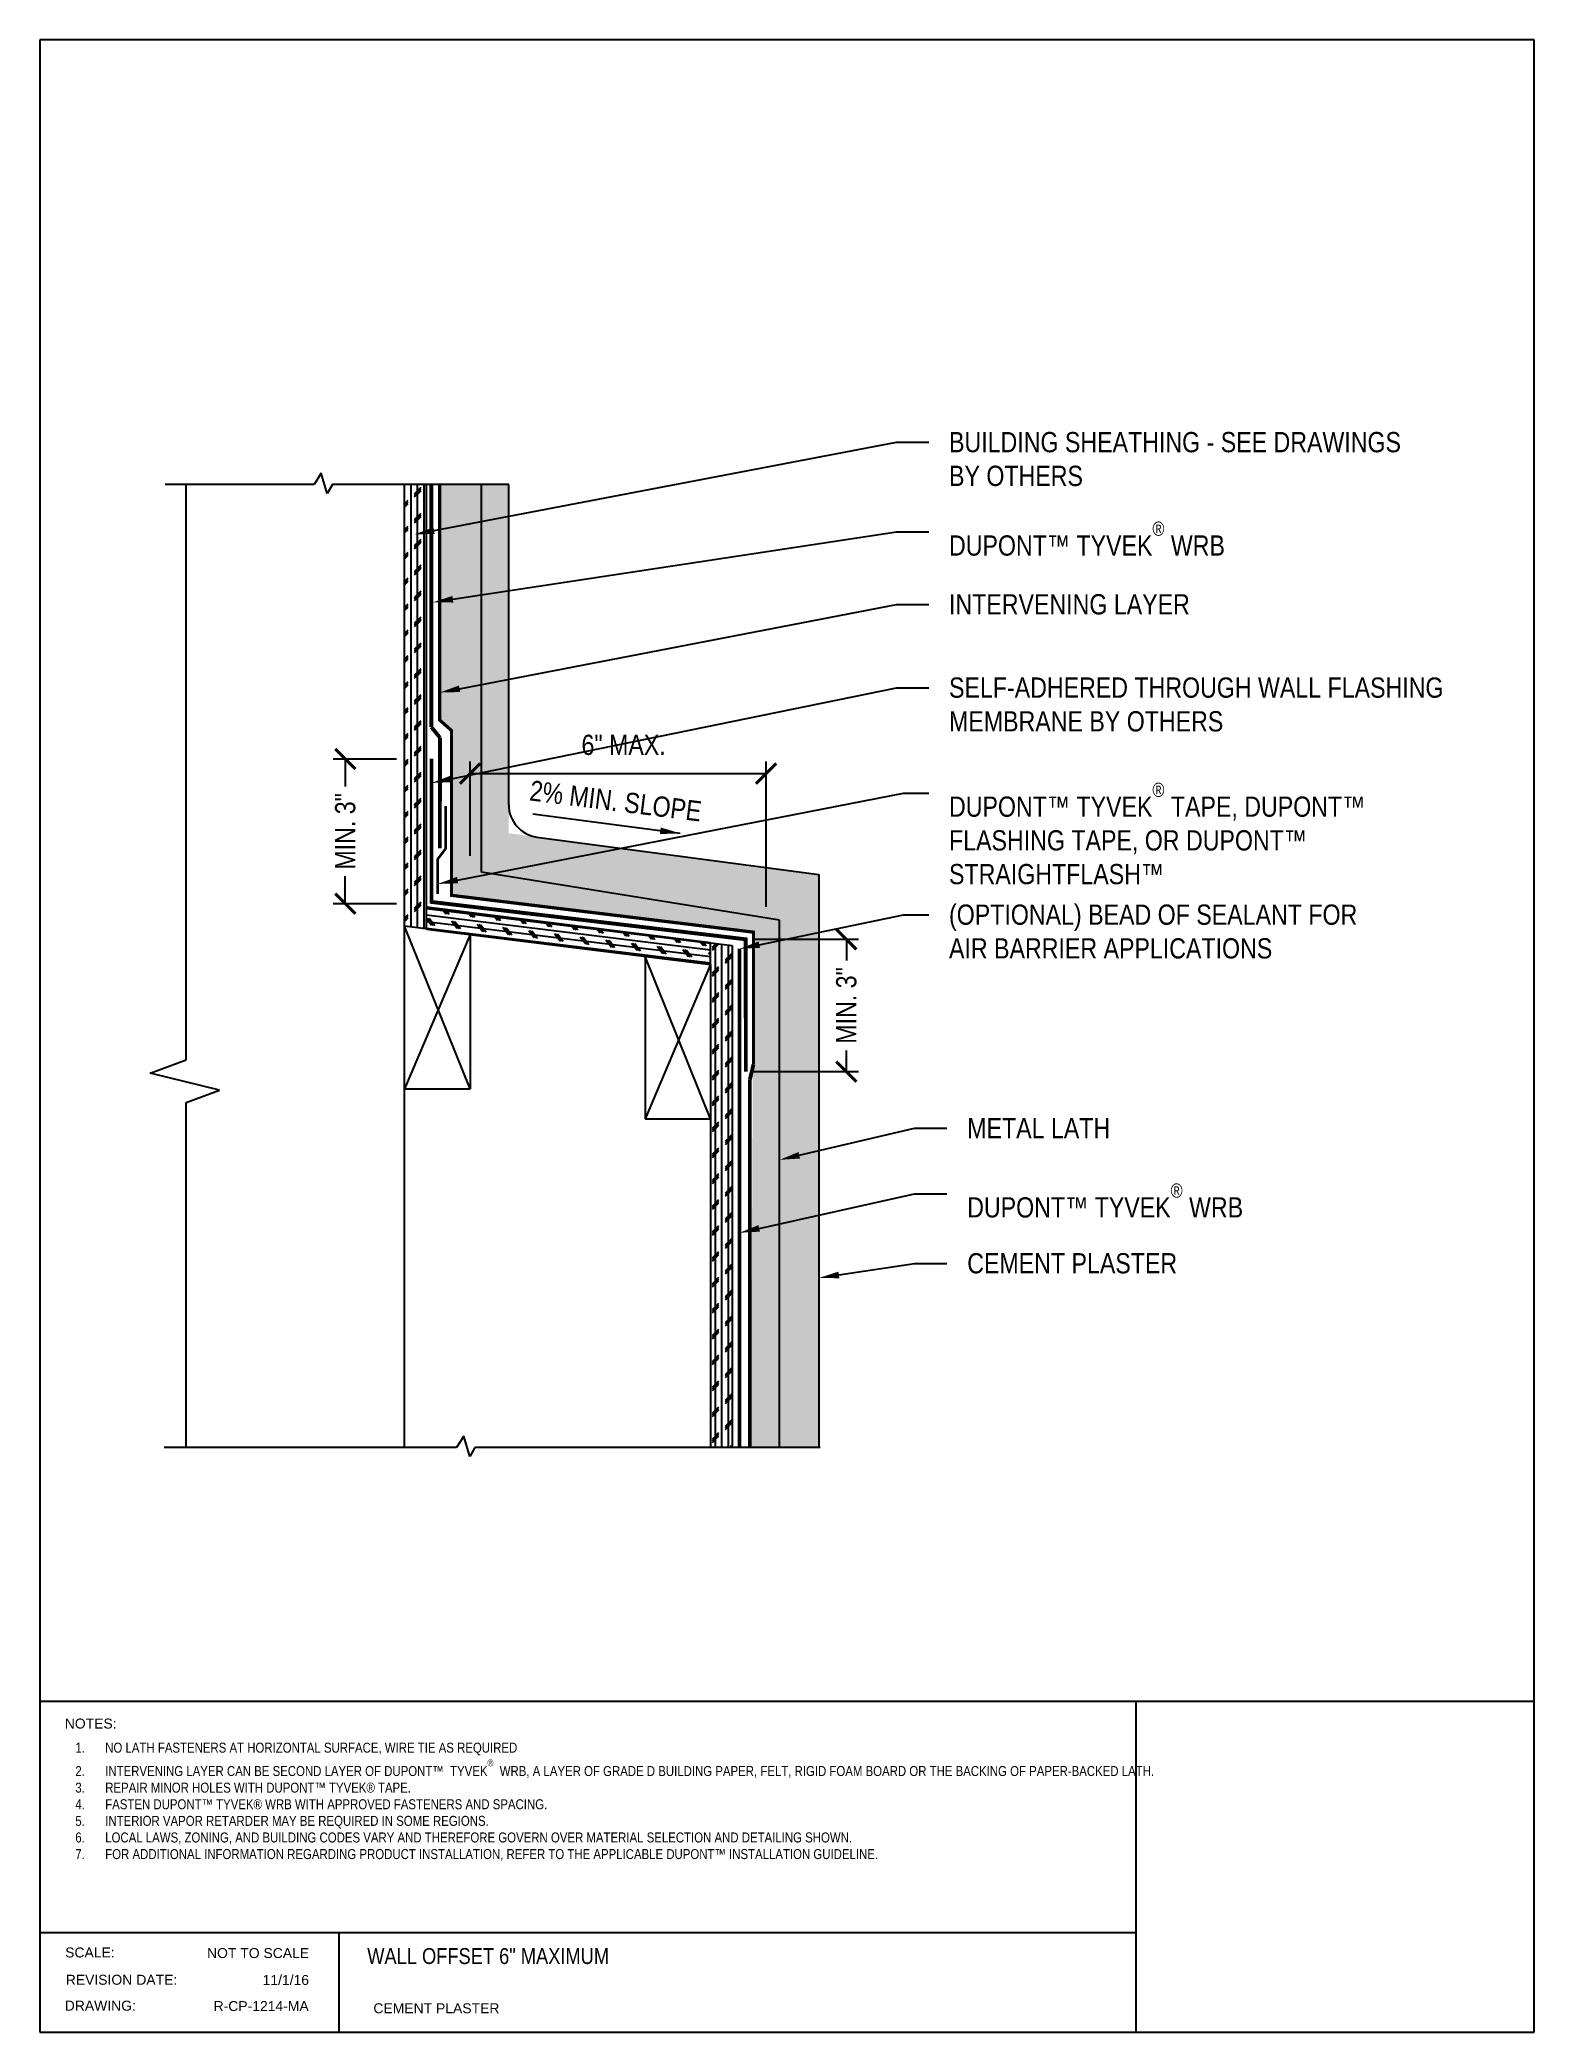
# Paper-space layout 'Title Block' of a CAD drawing. Header units: inches. Extents: x 0.3 to 7.8, y 0.1 to 10.1.
# The model-space entities are those that its viewports show. They can reach past a viewport. Long polylines and large blocks are cut down to what shows.
import ezdxf
from ezdxf import colors
from ezdxf.entities.mleader import LeaderData, LeaderLine
from ezdxf.math import Vec2, Vec3

# ---------------------------------------------------------------- set-up
doc = ezdxf.new("R2010")
doc.units = ezdxf.units.IN
doc.header["$MEASUREMENT"] = 0
for name, pattern in [('CENTER2', [1.125, 0.75, -0.125, 0.125, -0.125]), ('CENTER6', [0.4125, 0.3, -0.05, 0.03125, -0.03125]), ('HIDDEN', [0.375, 0.25, -0.125])]:
    doc.linetypes.add(name, pattern=pattern)
doc.layers.add('-ATI-HATCH', color=8, linetype='Continuous')
doc.layers.add('title block', color=7, linetype='Continuous')
for name, color, linetype, lineweight in [('-ATI-WRB', 5, 'CENTER6', 15), ('.ATI-DETAIL', 13, 'Continuous', 25), ('.ATI-HATCH', 8, 'Continuous', 25), ('.ATI-TEXT', 7, 'Continuous', 35), ('ATI-SAM', 4, 'HIDDEN', 15)]:
    doc.layers.add(name, color=color, linetype=linetype, lineweight=lineweight)
doc.styles.add('ATI ARCH 5-32', font='ARIALN.TTF', dxfattribs={"height": 0.15625})
doc.styles.get("Standard").update_dxf_attribs({"font": 'arial.ttf'})
doc.linetypes.add('ZIGZAG', pattern='A,0.0001,-0.2,[131,ltypeshp.shx,S=0.2,R=0,X=-0.2,Y=0],-0.4,[131,ltypeshp.shx,S=0.2,R=180,X=0.2,Y=0],-0.2', length=0.8001)
doc.dimstyles.new('ATI ARCH 5-32', dxfattribs={"dimscale": 12, "dimtxt": 0.15625, "dimasz": 0.15625, "dimexe": 0.09375, "dimexo": 0.0625, "dimgap": 0.09, "dimtad": 0, "dimdec": 4, "dimzin": 0, "dimdsep": 46, "dimlunit": 4, "dimtxsty": 'ATI ARCH 5-32', "dimblk": 'ARCHTICK', "dimcen": 0.09, "dimadec": 0, "dimazin": 0, "dimtfac": 0.8, "dimtdec": 4, "dimtofl": 0, "dimtmove": 0, "dimatfit": 2, "dimfxl": 1, "dimtolj": 1, "dimtzin": 0, "dimarcsym": 0})
doc.dimstyles.new('ATI ARCH 5-32$0', dxfattribs={"dimtxt": 0.15625, "dimasz": 0.15625, "dimexe": 0.09375, "dimexo": 0.0625, "dimgap": 0.0625, "dimtad": 0, "dimdec": 4, "dimzin": 0, "dimdsep": 46, "dimlunit": 4, "dimtxsty": 'ATI ARCH 5-32', "dimblk": 'ARCHTICK', "dimcen": 0.09, "dimadec": 0, "dimazin": 0, "dimtfac": 0.8, "dimtdec": 4, "dimtofl": 0, "dimtmove": 1, "dimatfit": 3, "dimldrblk": 'ARCHTICK', "dimfxl": 1, "dimtolj": 1, "dimtzin": 0, "dimarcsym": 0})
pattern_1 = [(90, (-497.166247, -296.149604), (-0.05, 3e-18), []), (225, (-497.14125, -296.1246), (0.1, -0.1), [0.07071068, -0.07071068]), (225, (-497.14125, -296.1121), (0.1, -0.1), [0.07071068, -0.07071068]), (225, (-497.14125, -296.0996), (0.1, -0.1), [0.07071068, -0.07071068])]

# ---------------------------------------------------------------- blocks, each defined once
blk = doc.blocks.new('_ARCHTICK')
at = {"color": 0, "linetype": 'ByBlock', "const_width": 0.15}
blk.add_lwpolyline([(-0.5, -0.5), (0.5, 0.5)], dxfattribs=at)
blk = doc.blocks.new('*D2')
at = {"layer": '.ATI-TEXT', "color": 0, "lineweight": -2, "transparency": 16777216}
for p, q in [((24.771, 18.504), (24.282, 18.504)), ((24.376, 18.504), (24.376, 18.293)), ((24.376, 17.387), (24.376, 17.599)), ((24.771, 17.387), (24.282, 17.387))]:
    blk.add_line(p, q, dxfattribs=at)
at = {"layer": 'Defpoints', "color": 0, "transparency": 16777216}
for p in [(24.834, 18.504), (24.376, 17.387), (24.834, 17.387)]:
    blk.add_point(p, dxfattribs=at)
at = {"layer": '.ATI-TEXT', "color": 0, "lineweight": -2, "transparency": 16777216, "xscale": 0.15625, "yscale": 0.15625, "zscale": 0.15625}
for p, rotation in [((24.376, 18.504), 90), ((24.376, 17.387), 270)]:
    blk.add_blockref('_ARCHTICK', p, dxfattribs=dict(at, rotation=rotation))
at = {"layer": '.ATI-TEXT', "color": 0, "transparency": 16777216, "insert": (24.376, 17.946), "char_height": 0.15625, "attachment_point": 5, "rotation": 90, "style": 'ATI ARCH 5-32'}
blk.add_mtext('\\A1;MIN. 3"', dxfattribs=at)
blk = doc.blocks.new('*D3')
at = {"layer": '.ATI-TEXT', "color": 0, "lineweight": -2, "transparency": 16777216}
for p, q in [((25.34, 17.757), (25.34, 18.485)), ((27.625, 17.364), (27.625, 18.485)), ((25.34, 18.392), (27.625, 18.392))]:
    blk.add_line(p, q, dxfattribs=at)
at = {"layer": 'Defpoints', "color": 0, "transparency": 16777216}
for p in [(27.625, 18.392), (25.34, 17.694), (27.625, 17.301)]:
    blk.add_point(p, dxfattribs=at)
at = {"layer": '.ATI-TEXT', "color": 0, "lineweight": -2, "transparency": 16777216, "xscale": 0.15625, "yscale": 0.15625, "zscale": 0.15625, "rotation": 180}
blk.add_blockref('_ARCHTICK', (25.34, 18.392), dxfattribs=at)
at = {"layer": '.ATI-TEXT', "color": 0, "lineweight": -2, "transparency": 16777216, "xscale": 0.15625, "yscale": 0.15625, "zscale": 0.15625}
blk.add_blockref('_ARCHTICK', (27.625, 18.392), dxfattribs=at)
at = {"layer": '.ATI-TEXT', "color": 0, "transparency": 16777216, "insert": (26.525, 18.613), "char_height": 0.15625, "attachment_point": 5, "style": 'ATI ARCH 5-32'}
blk.add_mtext('\\A1;6" MAX.', dxfattribs=at)
blk = doc.blocks.new('*D4')
at = {"layer": '.ATI-TEXT', "color": 0, "lineweight": -2, "transparency": 16777216}
for p, q in [((27.531, 17.113), (28.338, 17.113)), ((28.245, 17.113), (28.245, 16.949)), ((28.245, 16.091), (28.245, 16.255)), ((27.531, 16.091), (28.338, 16.091))]:
    blk.add_line(p, q, dxfattribs=at)
at = {"layer": 'Defpoints', "color": 0, "transparency": 16777216}
for p in [(27.468, 17.113), (27.468, 16.091), (28.245, 16.091)]:
    blk.add_point(p, dxfattribs=at)
at = {"layer": '.ATI-TEXT', "color": 0, "lineweight": -2, "transparency": 16777216, "xscale": 0.15625, "yscale": 0.15625, "zscale": 0.15625}
for p, rotation in [((28.245, 17.113), 90), ((28.245, 16.091), 270)]:
    blk.add_blockref('_ARCHTICK', p, dxfattribs=dict(at, rotation=rotation))
at = {"layer": '.ATI-TEXT', "color": 0, "transparency": 16777216, "insert": (28.245, 16.602), "char_height": 0.15625, "attachment_point": 5, "rotation": 90, "style": 'ATI ARCH 5-32'}
blk.add_mtext('\\A1;MIN. 3"', dxfattribs=at)

msp = doc.modelspace()

# ---------------------------------------------------------------- hatches: boundary and pattern name
at = {"layer": '-ATI-HATCH'}
h = msp.add_hatch(dxfattribs=at)
h.set_pattern_fill('AR-SAND', color=256, scale=0.07)
h.set_pattern_definition([(37.5, (-18.58655, 6.91176), (-0.00440954, 0.13487766), [0, -0.1064, 0, -0.119, 0, -0.11375]), (7.5, (-18.58655, 6.91176), (0.1238844, 0.1975502), [0, -0.0574, 0, -0.0959, 0, -0.03675]), (327.5, (-18.67265, 6.91176), (0.21798993, 0.00039613), [0, -0.035, 0, -0.126, 0, -0.1645]), (317.5, (-18.67265, 6.91176), (0.21042886, 0.0614373), [0, -0.0175, 0, -0.0826, 0, -0.0945])])
h.paths.add_polyline_path([(27.5088, 13.18922), (28.03288, 13.18922), (28.03288, 17.61085), (25.63826, 17.93135), (25.63822, 20.62458), (25.105, 20.62458), (25.105, 18.80556), (25.19568, 18.72468), (25.19568, 17.45208), (27.52763, 17.16775)])
h = msp.add_hatch(dxfattribs=at)
h.set_pattern_fill('CORK', color=256, scale=0.4, angle=353, style=0)
h.set_pattern_definition([(353, (-497.166247, -296.149604), (0.006093467, 0.0496273076), []), (128, (-497.14448, -296.17746), (-0.11144155, -0.08706768), [0.07071068, -0.07071068]), (128, (-497.13207, -296.17899), (-0.11144155, -0.08706768), [0.07071068, -0.07071068]), (128, (-497.11967, -296.18051), (-0.11144155, -0.08706768), [0.07071068, -0.07071068])])
h.paths.add_polyline_path([(27.19639, 16.91699), (27.19639, 17.08574), (25.00264, 17.36046), (25.00264, 17.19171)])
at = {"layer": '.ATI-HATCH'}
h = msp.add_hatch(dxfattribs=at)
h.set_pattern_fill('CORK', color=256, scale=0.4, angle=90)
h.set_pattern_definition(pattern_1)
h.paths.add_polyline_path([(25.00264, 17.19171), (25.00264, 20.62458), (24.83389, 20.62458), (24.83389, 17.21284)])
h = msp.add_hatch(dxfattribs=at)
h.set_pattern_fill('CORK', color=256, scale=0.4, angle=90)
h.set_pattern_definition(pattern_1)
h.paths.add_polyline_path([(27.19639, 13.18922), (27.36394, 13.18922), (27.36394, 17.06565), (27.19639, 17.08574)])

# ---------------------------------------------------------------- linework, layer by layer
at = {"layer": '-ATI-WRB', "linetype": 'CENTER6', "ltscale": 0.75, "const_width": 0.03}
for points in [[(25.04044, 20.62458), (25.04044, 18.75185)], [(25.10676, 18.66948), (25.10593, 17.81611)], [(27.41971, 17.0393), (27.41971, 13.18922)]]:
    msp.add_lwpolyline(points, dxfattribs=at)
at = {"layer": '-ATI-WRB', "linetype": 'CENTER2', "ltscale": 0.75, "const_width": 0.03}
msp.add_lwpolyline([(25.04044, 18.75185), (25.10676, 18.66948)], dxfattribs=at)
at = {"layer": '.ATI-DETAIL'}
for p, q in [((24.13472, 20.62458), (22.98557, 20.62458)), ((23.14639, 16.1816), (23.14639, 20.62458)), ((24.19045, 20.71099), (24.13472, 20.62458)), ((24.23618, 20.55388), (24.19045, 20.71099)), ((24.2762, 20.62458), (24.23618, 20.55388)), ((25.63822, 20.62458), (24.2762, 20.62458)), ((24.83389, 13.18922), (24.83389, 20.62458)), ((25.00264, 17.19171), (25.00264, 20.62458)), ((25.63825, 18.15031), (25.63822, 20.62458)), ((25.85531, 17.9025), (28.03288, 17.61301)), ((28.03288, 17.61301), (28.03288, 13.18922)), ((27.19639, 17.08574), (25.00264, 17.36046)), ((27.19639, 16.91699), (24.83389, 17.21284)), ((25.34014, 15.95897), (24.83389, 17.21284)), ((25.34014, 17.14944), (24.83389, 15.95897)), ((25.00264, 17.19171), (27.19639, 16.91699)), ((25.34014, 17.14944), (25.34014, 15.95897)), ((25.34014, 17.09527), (25.34014, 15.96819)), ((27.19639, 16.91699), (27.19639, 17.08574)), ((27.19639, 17.08574), (27.36394, 17.06565)), ((27.19639, 15.72652), (26.69014, 16.98039)), ((26.69014, 16.98039), (26.69014, 15.72652)), ((27.36394, 17.06565), (27.36394, 13.18922)), ((26.69014, 16.91699), (26.69014, 15.72652)), ((27.19639, 16.91699), (26.69014, 15.72652)), ((27.19639, 16.91699), (27.19639, 13.18922)), ((27.19639, 16.91699), (27.19639, 15.73574)), ((23.14639, 13.18922), (23.14639, 15.8529)), ((24.83389, 15.95897), (25.34014, 15.95897)), ((26.69014, 15.72652), (27.19639, 15.72652)), ((25.29059, 13.27563), (25.23485, 13.18922)), ((25.33632, 13.11852), (25.29059, 13.27563)), ((25.23485, 13.18922), (22.97766, 13.18922)), ((25.37634, 13.18922), (25.33632, 13.11852)), ((28.04331, 13.18922), (25.37634, 13.18922))]:
    msp.add_line(p, q, dxfattribs=at)
at = {"layer": '.ATI-DETAIL', "color": 13}
for p, q in [((22.86809, 16.07917), (23.14639, 16.1816)), ((23.40422, 15.94746), (22.86809, 16.07917)), ((23.14639, 15.8529), (23.40422, 15.94746))]:
    msp.add_line(p, q, dxfattribs=at)
at = {"layer": '.ATI-DETAIL', "linetype": 'CENTER2', "ltscale": 0.75}
for points, const_width in [([(27.52763, 16.14615), (27.52763, 17.16775), (25.19568, 17.45208), (25.19568, 18.72468), (25.105, 18.80556), (25.105, 20.62458)], 0.025), ([(27.52763, 16.14615), (27.49966, 16.0294)], 0.03), ([(27.49966, 16.0294), (27.49966, 13.18922)], 0.03)]:
    msp.add_lwpolyline(points, dxfattribs=dict(at, const_width=const_width))
at = {"layer": '.ATI-DETAIL', "linetype": 'ZIGZAG', "ltscale": 0.2}
for points in [[(25.42848, 17.63024), (25.42848, 20.62458)], [(27.72886, 17.26117), (25.42848, 17.63024)], [(27.72886, 13.18922), (27.72886, 17.26117)]]:
    msp.add_lwpolyline(points, dxfattribs=at)
at = {"layer": '.ATI-DETAIL'}
msp.add_arc((25.88825, 18.15032), 0.25, 180.000756, 262.427504, dxfattribs=at)
at = {"layer": 'ATI-SAM'}
for points, const_width in [([(25.04169, 18.50758), (25.04169, 17.40094), (27.46803, 17.11257), (27.46833, 16.09097)], 0.03), ([(25.15044, 18.14092), (25.15044, 17.81191), (25.08979, 17.73224), (25.08979, 17.46269)], 0.02)]:
    msp.add_lwpolyline(points, dxfattribs=dict(at, const_width=const_width))

# ---------------------------------------------------------------- texts
at = {"layer": '.ATI-TEXT', "insert": (25.81187, 18.34083), "char_height": 0.15625, "attachment_point": 1, "rotation": 352.921425, "style": 'ATI ARCH 5-32'}
msp.add_mtext_dynamic_manual_height_columns('2% MIN. SLOPE', width=1.4750605, gutter_width=0.9375, heights=[0], dxfattribs=at)

# ---------------------------------------------------------------- dimensions: what is measured, and where the dimension line sits
at = {"layer": '.ATI-TEXT'}
dim = msp.add_linear_dim(base=(27.62496, 18.39158), p1=(25.34014, 17.69431), p2=(27.62496, 17.30148), text='6" MAX.', dimstyle='ATI ARCH 5-32$0', override={"dimtmove": 2}, dxfattribs=at)
dim.commit()
dim.dimension.update_dxf_attribs({"geometry": '*D3', "text_midpoint": (26.5254, 18.61272), "dimtype": 160})
for base, p1, p2, override, picture, middle in [((24.37563, 17.38738), (24.83389, 18.50416), (24.83389, 17.38738), {"dimscale": 0, "dimtix": 0, "dimtofl": 0, "dimtmove": 1, "dimatfit": 3}, '*D2', (24.37563, 17.94577)), ((28.24453, 16.09097), (27.46803, 17.11257), (27.46833, 16.09097), {"dimscale": 0}, '*D4', (28.24453, 16.60177))]:
    dim = msp.add_linear_dim(base=base, p1=p1, p2=p2, angle=90, text='MIN. 3"', dimstyle='ATI ARCH 5-32$0', override=override, dxfattribs=at)
    dim.commit()
    dim.dimension.update_dxf_attribs({"geometry": picture, "text_midpoint": middle})

# ---------------------------------------------------------------- leaders
msp.add_leader([(26.96283, 17.93046), (25.82367, 18.08006)], dimstyle='ATI ARCH 5-32', override={"dimscale": 0}, dxfattribs=at)
at = {"layer": '.ATI-TEXT', "color": 13}
ml = msp.add_multileader_mtext('Standard', dxfattribs=at)
ml.set_content('BUILDING SHEATHING - SEE DRAWINGS BY OTHERS', color=7, style='ATI ARCH 5-32')
ml.set_leader_properties(color=7)
ml.build(insert=Vec2(0, 0))
ml.multileader.update_dxf_attribs({"dogleg_length": 0.25, "arrow_head_size": 0.15625})
ctx = ml.context
ctx.base_point, ctx.char_height, ctx.arrow_head_size, ctx.landing_gap_size, ctx.plane_origin = Vec3(28.88135, 20.95043), 0.15625, 0.15625, 0.15625, Vec3(27.23543, 19.42013)
notes = []
notes.append((ctx, [(0, (1, 1, 0), (28.63135, 20.95043), (1, 0), 0.25, [(0, [(24.90772, 20.23897)], 0, [])])]))
ctx.mtext.insert, ctx.mtext.width, ctx.mtext.flow_direction = Vec3(29.0376, 21.02988), 3.6772535, 5
ml = msp.add_multileader_mtext('Standard', dxfattribs=at)
ml.set_content('DUPONT™ TYVEK{\\A1;\\H0.7x;\\S®^ ;\\A0;\\H1.42857x; WRB}', color=7, style='ATI ARCH 5-32')
ml.set_leader_properties(color=7)
ml.build(insert=Vec2(0, 0))
ml.multileader.update_dxf_attribs({"dogleg_length": 0.25, "arrow_head_size": 0.15625})
ctx = ml.context
ctx.base_point, ctx.char_height, ctx.arrow_head_size, ctx.landing_gap_size, ctx.plane_origin = Vec3(28.88135, 20.25848), 0.15625, 0.15625, 0.15625, Vec3(34.69203, 19.54249)
notes.append((ctx, [(0, (1, 1, 0), (28.63135, 20.25848), (1, 0), 0.25, [(0, [(25.05212, 19.71507)], 0, [])])]))
ctx.mtext.insert, ctx.mtext.width, ctx.mtext.flow_direction = Vec3(29.0376, 20.33794), 3.6772535, 5
ml = msp.add_multileader_mtext('Standard', dxfattribs=at)
ml.set_content('INTERVENING LAYER', color=7, style='ATI ARCH 5-32')
ml.set_leader_properties(color=7)
ml.build(insert=Vec2(0, 0))
ml.multileader.update_dxf_attribs({"dogleg_length": 0.25, "arrow_head_size": 0.15625})
ctx = ml.context
ctx.base_point, ctx.char_height, ctx.arrow_head_size, ctx.landing_gap_size, ctx.plane_origin = Vec3(28.88135, 19.69804), 0.15625, 0.15625, 0.15625, Vec3(34.55255, 19.02292)
notes.append((ctx, [(0, (1, 1, 0), (28.63135, 19.69804), (1, 0), 0.25, [(0, [(25.105, 19.01785)], 0, [])])]))
ctx.mtext.insert, ctx.mtext.width, ctx.mtext.flow_direction = Vec3(29.0376, 19.77749), 3.6772535, 5
ml = msp.add_multileader_mtext('Standard', dxfattribs=at)
ml.set_content('SELF-ADHERED THROUGH WALL FLASHING MEMBRANE BY OTHERS', color=7, style='ATI ARCH 5-32')
ml.set_leader_properties(color=7)
ml.build(insert=Vec2(0, 0))
ml.multileader.update_dxf_attribs({"dogleg_length": 0.25, "arrow_head_size": 0.15625})
ctx = ml.context
ctx.base_point, ctx.char_height, ctx.arrow_head_size, ctx.landing_gap_size, ctx.plane_origin = Vec3(28.88135, 19.05498), 0.15625, 0.15625, 0.15625, Vec3(26.14278, 18.09717)
notes.append((ctx, [(0, (1, 1, 0), (28.63135, 19.05498), (1, 0), 0.25, [(0, [(25.04169, 18.31992)], 0, [])])]))
ctx.mtext.insert, ctx.mtext.width, ctx.mtext.flow_direction = Vec3(29.0376, 19.13444), 3.8089047, 5
ml = msp.add_multileader_mtext('Standard', dxfattribs=at)
ml.set_content('DUPONT™ TYVEK{\\A1;\\H0.7x;\\S®^ ;\\H1.4286x; }TAPE, DUPONT™  FLASHING TAPE, OR DUPONT™ STRAIGHTFLASH™', color=7, style='ATI ARCH 5-32')
ml.set_leader_properties(color=7)
ml.build(insert=Vec2(0, 0))
ml.multileader.update_dxf_attribs({"dogleg_length": 0.25, "arrow_head_size": 0.15625})
ctx = ml.context
ctx.base_point, ctx.char_height, ctx.arrow_head_size, ctx.landing_gap_size, ctx.plane_origin = Vec3(28.88135, 18.24197), 0.15625, 0.15625, 0.15625, Vec3(26.19686, 17.21267)
notes.append((ctx, [(0, (1, 1, 0), (28.68543, 18.24197), (1, 0), 0.19592, [(0, [(25.08979, 17.5399)], 0, [])])]))
ctx.mtext.insert, ctx.mtext.width, ctx.mtext.flow_direction = Vec3(29.0376, 18.32143), 3.4364854, 5
ml = msp.add_multileader_mtext('Standard', dxfattribs=at)
ml.set_content('(OPTIONAL) BEAD OF SEALANT FOR AIR BARRIER APPLICATIONS', color=7, style='ATI ARCH 5-32')
ml.set_leader_properties(color=7)
ml.build(insert=Vec2(0, 0))
ml.multileader.update_dxf_attribs({"dogleg_length": 0.25, "arrow_head_size": 0.15625})
ctx = ml.context
ctx.base_point, ctx.char_height, ctx.arrow_head_size, ctx.landing_gap_size, ctx.plane_origin = Vec3(28.88135, 17.30179), 0.15625, 0.15625, 0.15625, Vec3(26.19686, 16.6904)
notes.append((ctx, [(0, (1, 1, 0), (28.68543, 17.30179), (1, 0), 0.19592, [(0, [(27.41971, 17.0393)], 0, [])])]))
ctx.mtext.insert, ctx.mtext.width, ctx.mtext.flow_direction = Vec3(29.0376, 17.38124), 3.4364854, 5
ml = msp.add_multileader_mtext('Standard', dxfattribs=at)
ml.set_content('METAL LATH', color=7, style='ATI ARCH 5-32')
ml.set_leader_properties(color=7)
ml.build(insert=Vec2(0, 0))
ml.multileader.update_dxf_attribs({"dogleg_length": 0.29772, "arrow_head_size": 0.15625})
ctx = ml.context
ctx.base_point, ctx.char_height, ctx.arrow_head_size, ctx.landing_gap_size, ctx.plane_origin = Vec3(29.02194, 15.65421), 0.15625, 0.15625, 0.15625, Vec3(27.80854, 16.28207)
notes.append((ctx, [(0, (1, 1, 0), (28.77194, 15.65421), (1, 0), 0.25, [(0, [(27.72886, 15.40928)], 0, [])])]))
ctx.mtext.insert, ctx.mtext.flow_direction = Vec3(29.17819, 15.73239), 5
ml = msp.add_multileader_mtext('Standard', dxfattribs=at)
ml.set_content('DUPONT™ TYVEK{\\A1;\\H0.7x;\\S®^ ;\\A0;\\H1.42857x; WRB}', color=7, style='ATI ARCH 5-32')
ml.set_leader_properties(color=7)
ml.build(insert=Vec2(0, 0))
ml.multileader.update_dxf_attribs({"dogleg_length": 0.25, "arrow_head_size": 0.15625})
ctx = ml.context
ctx.base_point, ctx.char_height, ctx.arrow_head_size, ctx.landing_gap_size, ctx.plane_origin = Vec3(29.02194, 15.14745), 0.15625, 0.15625, 0.15625, Vec3(41.39558, 15.09537)
notes.append((ctx, [(0, (1, 1, 0), (28.77194, 15.14745), (1, 0), 0.25, [(0, [(27.41971, 14.84635)], 0, [])])]))
ctx.mtext.insert, ctx.mtext.width, ctx.mtext.flow_direction = Vec3(29.17819, 15.22691), 3.6772535, 5
ml = msp.add_multileader_mtext('Standard', dxfattribs=at)
ml.set_content('CEMENT PLASTER', color=7, style='ATI ARCH 5-32')
ml.set_leader_properties(color=7)
ml.build(insert=Vec2(0, 0))
ml.multileader.update_dxf_attribs({"dogleg_length": 0.25, "arrow_head_size": 0.15625})
ctx = ml.context
ctx.base_point, ctx.char_height, ctx.arrow_head_size, ctx.landing_gap_size, ctx.plane_origin = Vec3(29.02194, 14.60949), 0.15625, 0.15625, 0.15625, Vec3(37.67279, 14.32471)
notes.append((ctx, [(0, (1, 1, 0), (28.77194, 14.60949), (1, 0), 0.25, [(0, [(28.03288, 14.49729)], 0, [])])]))
ctx.mtext.insert, ctx.mtext.width, ctx.mtext.flow_direction = Vec3(29.17819, 14.68895), 3.6772535, 5
for ctx, leaders in notes:
    for number, flags, end, landing, length, lines in leaders:
        leader = LeaderData()
        leader.index, (leader.has_last_leader_line, leader.has_dogleg_vector, leader.attachment_direction) = number, flags
        leader.last_leader_point, leader.dogleg_vector, leader.dogleg_length = Vec3(end), Vec3(landing), length
        for number, points, colour, breaks in lines:
            line = LeaderLine()
            line.index, line.vertices, line.color, line.breaks = number, Vec3.list(points), colors.encode_raw_color(colour), breaks
            leader.lines.append(line)
        ctx.leaders.append(leader)

psp = doc.layouts.new('Title Block')

# ---------------------------------------------------------------- linework, layer by layer
for p, q in [((7.772, 10.075), (0.272, 10.075)), ((0.272, 10.075), (0.272, 0.075)), ((7.772, 0.075), (7.772, 10.075)), ((0.272, 1.737), (7.772, 1.737)), ((5.772, 1.737), (5.772, 0.075)), ((0.272, 0.575), (5.772, 0.575)), ((1.772, 0.575), (1.772, 0.075)), ((0.272, 0.075), (7.772, 0.075))]:
    psp.add_line(p, q)

# ---------------------------------------------------------------- texts
at = {"attachment_point": 1}
for s, width, heights, insert, char_height in [('NOT TO SCALE', 0.57187, [0.141], (1.111, 0.497), 0.05), ('{\\fArial Narrow|b0|i0|c0|p34;WALL OFFSET 6" MAXIMUM}', 2.74487, [0], (1.915, 0.497), 0.08), ('REVISION', 0.67794, [0], (0.402, 0.363), 0.05), ('11/1/16', 0.46189, [0], (1.39, 0.362), 0.05), ('R-CP-1214-MA', 0.4399, [0], (1.144, 0.231), 0.05), ('CEMENT PLASTER', 1.07519, [0], (1.946, 0.22), 0.05)]:
    psp.add_mtext_dynamic_manual_height_columns(s, width=width, gutter_width=0.25, heights=heights, dxfattribs=dict(at, insert=insert, char_height=char_height))
for tag, p in [('NOTES:', (0.397, 1.599)), ('SCALE:', (0.399, 0.45)), ('DATE:', (0.756, 0.313)), ('DRAWING:', (0.397, 0.183))]:
    psp.add_attdef(tag, p, '', height=0.05)
at = {"layer": 'title block', "insert": (0.4, 1.528), "char_height": 0.05, "attachment_point": 1}
psp.add_mtext_dynamic_manual_height_columns('\\pi-0.15,l0.2,t0.2;{\\fArial Narrow|b0|i0|c0|p34;1.^INO LATH FASTENERS AT HORIZONTAL SURFACE, WIRE TIE AS REQUIRED\\P\\C7;2.^IINTERVENING LAYER CAN BE SECOND LAYER OF DUPONT™  TYVEK\\A1;\\H0.7x;\\S®^ ;\\A0;\\H1.42857x;  WRB, A LAYER OF GRADE D BUILDING PAPER, FELT, RIGID FOAM BOARD OR THE BACKING OF PAPER-BACKED LATH.\\P3.^IREPAIR MINOR HOLES WITH DUPONT™ TYVEK® TAPE. \\P4.^IFASTEN DUPONT™ TYVEK® WRB WITH APPROVED FASTENERS AND SPACING. \\P5.^IINTERIOR VAPOR RETARDER MAY BE REQUIRED IN SOME REGIONS. \\P6.^ILOCAL LAWS, ZONING, AND BUILDING CODES VARY AND THEREFORE GOVERN OVER MATERIAL SELECTION AND DETAILING SHOWN. \\P7.^IFOR ADDITIONAL INFORMATION REGARDING PRODUCT INSTALLATION, REFER TO THE APPLICABLE DUPONT™ INSTALLATION GUIDELINE.}', width=5.37213, gutter_width=0.25, heights=[0.953], dxfattribs=at)

# ---------------------------------------------------------------- viewports
at = {"layer": '0'}
psp.add_viewport(center=(4.022, 5.906), size=(7.5, 8.3378), view_center_point=(27.78668, 17.64426), view_height=12.827354, dxfattribs=at)

doc.saveas('drawing.dxf')
